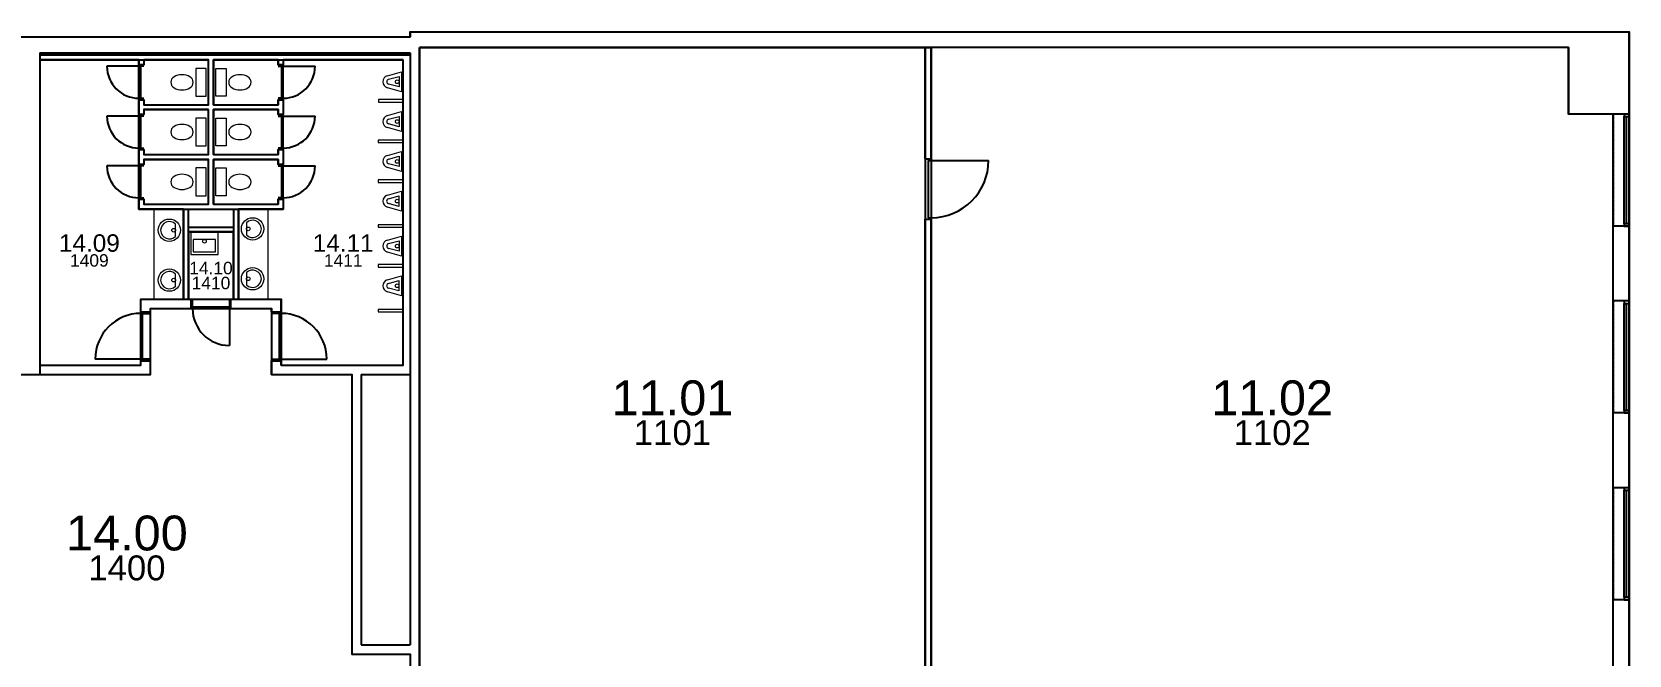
# Model space of a CAD drawing. Header units: millimetres. Extents: x -3070 to 46890, y -11671 to 43799.
# Drawn here: x 14800 to 46890, y 31289 to 43799 of the extents above; entities that cross this region are included whole.
import ezdxf
from ezdxf.enums import TextEntityAlignment as Align

# ---------------------------------------------------------------- set-up
doc = ezdxf.new("R2010")
doc.units = ezdxf.units.MM
doc.header["$LTSCALE"] = 10
doc.linetypes.add('HIDDEN', pattern=[0.375, 0.25, -0.125])
for name, color, linetype in [('T-020---V_LOKAALNAAM', 2, 'Continuous'), ('T-020---V_LOKAALNUMMER', 7, 'Continuous'), ('T-025---V_POLYGOON_BUITENOMTREK', 7, 'Continuous'), ('T-026---V_POLYGOON_LOKAAL', 7, 'Continuous'), ('T-20----B_Wanden', 12, 'Continuous'), ('T-223---B_LICHTEWANDEN', 5, 'Continuous'), ('T-282---B_DRAAGSTR_PROJECTIE', 7, 'HIDDEN'), ('T-31----B_BUITENSCHRIJNWERK', 2, 'Continuous'), ('T-32----B_BINNENSCHRIJNWERK', 2, 'Continuous'), ('T-741---B_SANITOESTELLEN', 220, 'Continuous')]:
    doc.layers.add(name, color=color, linetype=linetype)
doc.styles.add('S1-100_H2.5', font='arial.ttf', dxfattribs={"height": 250})
doc.styles.add('S1-100_H3.5', font='arial.ttf', dxfattribs={"height": 350})
doc.styles.add('S1-100_H5', font='arial.ttf', dxfattribs={"height": 500})
doc.styles.add('S1-100_H7', font='arial.ttf', dxfattribs={"height": 700})

msp = doc.modelspace()

# ---------------------------------------------------------------- linework, layer by layer
at = {"layer": 'T-025---V_POLYGOON_BUITENOMTREK'}
msp.add_lwpolyline([(31739.99999999997, -3150.928930138711), (31739.99999999997, -6300.928930138725), (28589.99999999997, -6300.928930138725), (28589.99999999997, -5400.928930138696), (22590, -5400.928930138696), (22590.00000000003, -6300.928930138725), (-2470, -6300.928930138711), (-2470, 19644.0710698613), (-3070, 19644.0710698613), (-3070, 43699.0710698613), (22399.99999999999, 43699.0710698613), (22399.99999999999, 43799.07106986131), (46890, 43799.0710698613), (46890.00000000003, 17999.07106986126), (45989.99999999997, 17999.07106986129), (45989.99999999997, 11999.07106986132), (46890.00000000003, 11999.07106986132), (46890, 8849.071069861304), (43740.00000000003, 8849.07106986125, -0.4142135623730929)], format="xyb", close=True, dxfattribs=at)
at = {"layer": 'T-026---V_POLYGOON_LOKAAL'}
for points in [[(22590, 43489.07106986131), (32750.00000000003, 43489.07106986131), (32750.00000000003, 29779.07106986135), (28470.00000000003, 29779.07106986131), (28470.00000000003, 28649.07106986131), (22590, 28649.07106986131)], [(32870, 28519.0710698613), (46570.0000000002, 28519.07106986131), (46570.0000000002, 42149.0710698613), (45670.00000000015, 42149.07106986125), (45670.00000000009, 43489.07106986131), (39830.00000000006, 43489.07106986109), (32870.00000000003, 43489.07106986109)], [(18347.49999999999, 42239.07106986133), (17047.5, 42239.07106986133), (17047.5, 42139.07106986133), (16947.5, 42139.07106986133), (16947.5, 42439.07106986133), (17047.5, 42439.07106986133), (17047.5, 42339.07106986133), (18347.49999999999, 42339.07106986133), (18347.49999999999, 43239.07106986133), (17047.5, 43239.07106986133), (17047.5, 43139.07106986133), (16947.5, 43139.07106986133), (16947.5, 43239.07106986133), (14960, 43239.07106986133), (14960, 37109.07106986133), (16990, 37109.07106986133), (16990, 38434.07106986133), (17847.5, 38434.07106986133), (17847.5, 40239.07106986133), (16947.5, 40239.07106986133), (16947.5, 40439.07106986134), (17047.5, 40439.07106986133), (17047.5, 40339.07106986133), (18347.5, 40339.07106986133), (18347.5, 41239.07106986133), (17047.5, 41239.07106986133), (17047.5, 41139.07106986133), (16947.5, 41139.07106986133), (16947.5, 41439.07106986133), (17047.5, 41439.07106986133), (17047.5, 41339.07106986133), (18347.5, 41339.07106986133)], [(22260, 43239.07106986134), (19847.49999999999, 43239.07106986133), (19847.49999999999, 43139.07106986133), (19747.5, 43139.07106986133), (19747.5, 43239.07106986133), (18447.5, 43239.07106986133), (18447.5, 42339.07106986133), (19747.5, 42339.07106986133), (19747.5, 42439.07106986133), (19847.49999999999, 42439.07106986133), (19847.5, 42139.07106986133), (19747.5, 42139.07106986133), (19747.5, 42239.07106986133), (18447.5, 42239.07106986133), (18447.5, 41339.07106986133), (19747.49999999999, 41339.07106986133), (19747.49999999999, 41439.07106986133), (19847.5, 41439.07106986133), (19847.5, 41139.07106986133), (19747.5, 41139.07106986133), (19747.49999999999, 41239.07106986133), (18447.5, 41239.07106986133), (18447.5, 40339.07106986133), (18947.50000000001, 40339.07106986133), (19747.49999999999, 40339.07106986133), (19747.5, 40439.07106986134), (19847.5, 40439.07106986133), (19847.5, 40239.07106986133), (18947.50000000001, 40239.07106986133), (18947.50000000001, 38434.07106986133), (19805, 38434.07106986133), (19804.99999999999, 37109.07106986133), (22260, 37109.07106986133)], [(17947.5, 38434.07106986133), (18847.5, 38434.07106986133), (18847.5, 39783.07106986133), (17947.5, 39783.07106986133)], [(12190.00000000001, 36919.07106986132), (17180, 36919.07106986133), (17180, 38244.07106986133), (19615, 38244.07106986133), (19615, 36919.07106986133), (21225, 36919.07106986133), (21225, 31304.07106986131), (22400, 31304.07106986131), (22400, 29304.07106986133), (21090, 29304.07106986131), (21090, 28684.07106986131), (16559.99999999997, 28684.07106986131), (16559.99999999997, 29659.07106986135), (12189.99999999999, 29659.07106986131)]]:
    msp.add_lwpolyline(points, close=True, dxfattribs=at)
at = {"layer": 'T-20----B_Wanden'}
for p, q in [((-3070, 43699.0710698613), (22399.99999999999, 43699.0710698613)), ((22399.99999999999, 43799.0710698613), (46890, 43799.0710698613)), ((22399.99999999999, 43799.07106986131), (22399.99999999999, 43699.0710698613)), ((46890, 42149.0710698613), (46890, 43799.0710698613)), ((14960.00000000001, 43379.07106986128), (22400, 43379.07106986128)), ((14960.00000000001, 43379.07106986128), (14960, 36919.07106986133)), ((14960, 43339.07106986133), (22400, 43339.07106986133)), ((22400, 43379.07106986128), (22400.00000000001, 31494.07106986133)), ((22590, 43489.07106986131), (22590, 29304.07106986133)), ((45670.00000000009, 43489.07106986131), (22589.99999999999, 43489.07106986131)), ((45670.00000000009, 43489.07106986131), (45670.00000000015, 42149.07106986125)), ((14960, 43239.07106986133), (18347.49999999999, 43239.07106986133)), ((16947.5, 43239.07106986133), (16947.5, 43139.07106986133)), ((17047.5, 43139.07106986133), (16947.5, 43139.07106986133)), ((17047.5, 43239.07106986133), (17047.5, 43139.07106986133)), ((18347.49999999999, 42339.07106986133), (18347.5, 43239.07106986133)), ((18447.49999999999, 43239.07106986133), (22260, 43239.07106986134)), ((18447.49999999999, 42339.07106986133), (18447.5, 43239.07106986133)), ((19747.5, 43239.07106986133), (19747.5, 43139.07106986133)), ((19847.49999999999, 43139.07106986133), (19747.49999999999, 43139.07106986133)), ((19847.49999999999, 43239.07106986133), (19847.49999999999, 43139.07106986133)), ((22260, 37109.07106986133), (22260, 43239.07106986134)), ((16947.5, 42439.07106986133), (16947.5, 42139.07106986133)), ((17047.5, 42439.07106986133), (16947.5, 42439.07106986133)), ((17047.5, 42439.07106986133), (17047.5, 42339.07106986133)), ((19747.5, 42439.07106986133), (19747.5, 42339.07106986133)), ((19847.49999999999, 42439.07106986133), (19747.49999999999, 42439.07106986133)), ((19847.49999999999, 42439.07106986133), (19847.5, 42139.07106986133)), ((17047.49999999999, 42139.07106986133), (16947.49999999999, 42139.07106986133)), ((17047.5, 42339.07106986133), (18347.5, 42339.07106986133)), ((17047.5, 42239.07106986133), (18347.5, 42239.07106986133)), ((17047.5, 42239.07106986133), (17047.5, 42139.07106986133)), ((18347.5, 41339.07106986133), (18347.50000000001, 42239.07106986133)), ((18447.5, 42339.07106986133), (19747.49999999999, 42339.07106986133)), ((18447.5, 42239.07106986133), (19747.49999999999, 42239.07106986133)), ((18447.5, 41339.07106986133), (18447.50000000001, 42239.07106986133)), ((19747.5, 42239.07106986133), (19747.5, 42139.07106986133)), ((19847.49999999996, 42139.07106986133), (19747.49999999999, 42139.07106986133)), ((46890.00000000023, 42149.07106986127), (45670.00000000009, 42149.0710698613)), ((16947.5, 41439.07106986133), (16947.5, 41139.07106986133)), ((17047.49999999999, 41439.07106986133), (16947.49999999999, 41439.07106986133)), ((17047.5, 41439.07106986133), (17047.5, 41339.07106986133)), ((19747.49999999999, 41439.07106986133), (19747.49999999999, 41339.07106986133)), ((19847.49999999996, 41439.07106986133), (19747.49999999999, 41439.07106986133)), ((19847.5, 41439.07106986133), (19847.5, 41139.07106986133)), ((17047.49999999996, 41139.07106986133), (16947.49999999996, 41139.07106986133)), ((17047.5, 41339.07106986133), (18347.5, 41339.07106986133)), ((17047.5, 41239.07106986133), (18347.5, 41239.07106986133)), ((17047.5, 41239.07106986133), (17047.5, 41139.07106986133)), ((18347.5, 40339.07106986133), (18347.5, 41239.07106986133)), ((18447.5, 41339.07106986133), (19747.49999999999, 41339.07106986133)), ((18447.5, 41239.07106986133), (19747.49999999999, 41239.07106986133)), ((18447.5, 40339.07106986133), (18447.5, 41239.07106986133)), ((19747.49999999999, 41239.07106986133), (19747.5, 41139.07106986133)), ((19847.49999999996, 41139.07106986133), (19747.49999999996, 41139.07106986133)), ((16947.5, 40439.07106986134), (16947.5, 40239.07106986133)), ((17047.49999999996, 40439.07106986133), (16947.49999999996, 40439.07106986134)), ((17047.5, 40439.07106986134), (17047.5, 40339.07106986133)), ((19747.5, 40439.07106986134), (19747.49999999999, 40339.07106986133)), ((19847.49999999996, 40439.07106986133), (19747.49999999996, 40439.07106986134)), ((19847.5, 40439.07106986134), (19847.5, 40239.07106986133)), ((16947.5, 40239.07106986133), (19847.5, 40239.07106986133)), ((17047.5, 40339.07106986133), (18347.5, 40339.07106986133)), ((17847.5, 40239.07106986133), (17847.5, 38431.23084936132)), ((17947.5, 38434.07106986133), (17947.5, 40239.07106986133)), ((18447.5, 40339.07106986133), (19747.49999999999, 40339.07106986133)), ((18847.5, 40239.07106986133), (18847.5, 38434.07106986133)), ((18947.50000000001, 38434.07106986133), (18947.5, 40239.07106986133)), ((17947.5, 39883.07106986133), (18847.5, 39883.07106986133)), ((46890.0000000002, 39899.07106986127), (46570.0000000002, 39899.07106986127)), ((46570.00000000017, 38399.07106986127), (46570.0000000002, 39899.07106986127)), ((46890.0000000002, 38399.07106986127), (46890.0000000002, 39899.07106986127)), ((17947.5, 39783.07106986133), (18847.5, 39783.07106986133)), ((16990, 38179.07106986133), (16990, 38434.07106986133)), ((16990, 38434.07106986133), (17997.50000000003, 38434.07106986133)), ((17180, 38179.07106986133), (17180, 38244.07106986133)), ((17180, 38244.07106986133), (17997.49999999999, 38244.07106986133)), ((17997.49999999999, 38244.07106986133), (17997.50000000003, 38434.07106986133)), ((18797.50000000001, 38244.07106986133), (18797.50000000001, 38434.07106986133)), ((18797.50000000001, 38434.07106986133), (19805, 38434.07106986133)), ((18797.50000000001, 38244.07106986133), (19615, 38244.07106986133)), ((19614.99999999999, 38179.07106986133), (19615, 38244.07106986133)), ((19804.99999999999, 38179.07106986133), (19805, 38434.07106986133)), ((46890.0000000002, 38399.07106986127), (46570.00000000017, 38399.07106986127)), ((16990.00000000003, 38179.07106986133), (17180, 38179.07106986133)), ((19615, 38179.07106986133), (19804.99999999999, 38179.07106986133)), ((14619.99999999999, 36919.07106986131), (17180, 36919.07106986133)), ((14960, 37109.07106986133), (16990, 37109.07106986133)), ((16990, 37109.07106986133), (16990, 37199.07106986133)), ((16990.00000000003, 37199.07106986133), (17180, 37199.07106986133)), ((17180, 36919.07106986133), (17180, 37199.07106986133)), ((19615, 36919.07106986133), (19614.99999999999, 37199.07106986133)), ((19615, 37199.07106986133), (19804.99999999999, 37199.07106986133)), ((19615, 36919.07106986133), (21225, 36919.07106986133)), ((19804.99999999999, 37109.07106986133), (19804.99999999999, 37199.07106986133)), ((19804.99999999999, 37109.07106986133), (22260, 37109.07106986133)), ((21225, 36919.07106986133), (21225, 31304.07106986131)), ((21414.99999999997, 36919.07106986133), (21414.99999999999, 31494.07106986131)), ((21414.99999999997, 36919.07106986133), (22400, 36919.07106986133)), ((46890.00000000009, 36149.07106986126), (46570.00000000006, 36149.07106986126)), ((46570.00000000006, 34649.07106986126), (46570.00000000006, 36149.07106986126)), ((46890.00000000006, 34649.07106986126), (46890.00000000009, 36149.07106986126)), ((46890.00000000006, 34649.07106986126), (46570.00000000006, 34649.07106986126)), ((46889.99999999997, 32399.07106986125), (46569.99999999994, 32399.07106986125)), ((46569.99999999994, 30899.07106986125), (46569.99999999994, 32399.07106986125)), ((46889.99999999994, 30899.07106986125), (46889.99999999997, 32399.07106986125)), ((21414.99999999999, 31494.07106986131), (22400, 31494.07106986131)), ((21225, 31304.07106986131), (22400, 31304.07106986131)), ((22400.00000000001, 31304.07106986133), (22400, 29304.07106986133))]:
    msp.add_line(p, q, dxfattribs=at)
at = {"layer": 'T-223---B_LICHTEWANDEN'}
for p, q in [((32750.00000000003, 41249.07106986135), (32750.00000000003, 43489.07106986135)), ((32750.00000000003, 43489.07106986135), (32870.00000000003, 43489.07106986135)), ((32870.00000000003, 41249.07106986135), (32870.00000000003, 43489.07106986135)), ((32750.00000000003, 41249.07106986135), (32870.00000000003, 41249.07106986135)), ((32750.00000000003, 29779.07106986135), (32750.00000000003, 40039.07106986135)), ((32750.00000000003, 40039.07106986135), (32870.00000000003, 40039.07106986135)), ((32870.00000000003, 29779.07106986135), (32870.00000000003, 40039.07106986135))]:
    msp.add_line(p, q, dxfattribs=at)
at = {"layer": 'T-282---B_DRAAGSTR_PROJECTIE'}
for p, q in [((46570.00000000032, 42149.07106986125), (46570.00000000009, 39899.07106986125)), ((46570.00000000029, 38399.07106986127), (46570.00000000006, 36149.07106986126)), ((46570.00000000017, 34649.07106986126), (46569.99999999994, 32399.07106986125))]:
    msp.add_line(p, q, dxfattribs=at)
at = {"layer": 'T-31----B_BUITENSCHRIJNWERK', "color": 1}
for p, q in [((46790.00000000043, 39949.07106986127), (46790.00000000043, 42099.07106986127)), ((46890.00000000043, 39949.07106986127), (46890.00000000043, 42099.07106986127)), ((46790.00000000052, 36199.07106986126), (46790.00000000052, 38349.07106986126)), ((46890.00000000052, 36199.07106986126), (46890.00000000052, 38349.07106986126)), ((46790.00000000062, 32449.07106986125), (46790.00000000062, 34599.07106986125)), ((46890.00000000062, 32449.07106986125), (46890.00000000062, 34599.07106986125))]:
    msp.add_line(p, q, dxfattribs=at)
at = {"layer": 'T-31----B_BUITENSCHRIJNWERK'}
for p, q in [((46840.00000000043, 39949.07106986127), (46840.00000000043, 42099.07106986127)), ((46840.00000000052, 36199.07106986126), (46840.00000000052, 38349.07106986126)), ((46840.00000000062, 32449.07106986125), (46840.00000000062, 34599.07106986125))]:
    msp.add_line(p, q, dxfattribs=at)
for points in [[(46890.00000000043, 42099.07106986127), (46890.00000000033, 42149.07106986127), (46790.00000000032, 42149.07106986127), (46790.00000000043, 42099.07106986127)], [(46890.00000000043, 39899.07106986127), (46890.00000000043, 39949.07106986127), (46790.00000000043, 39949.07106986127), (46790.00000000043, 39899.07106986127)], [(46890.00000000052, 38349.07106986126), (46890.00000000042, 38399.07106986126), (46790.00000000042, 38399.07106986126), (46790.00000000052, 38349.07106986126)], [(46890.00000000052, 36149.07106986126), (46890.00000000052, 36199.07106986126), (46790.00000000052, 36199.07106986126), (46790.00000000052, 36149.07106986126)], [(46890.00000000062, 34599.07106986125), (46890.00000000052, 34649.07106986125), (46790.00000000052, 34649.07106986125), (46790.00000000062, 34599.07106986125)], [(46890.00000000062, 32399.07106986125), (46890.00000000062, 32449.07106986125), (46790.00000000062, 32449.07106986125), (46790.00000000062, 32399.07106986125)]]:
    msp.add_lwpolyline(points, close=True, dxfattribs=at)
at = {"layer": 'T-32----B_BINNENSCHRIJNWERK', "linetype": 'Continuous'}
for p, q in [((16947.5, 43109.07106986133), (16307.5, 43109.07106986133)), ((16947.5, 42469.07106986133), (16947.5, 43109.07106986133)), ((17047.5, 43109.07106986133), (16947.5, 43109.07106986133)), ((16979.16666660001, 43109.07106986133), (16979.16666660001, 42469.07106986133)), ((19747.5, 43109.07106986133), (19847.5, 43109.07106986133)), ((19815.83333339999, 43109.07106986133), (19815.83333339999, 42469.07106986133)), ((19847.5, 42469.07106986133), (19847.5, 43109.07106986133)), ((19847.5, 43109.07106986133), (20487.5, 43109.07106986133)), ((16947.5, 42469.07106986133), (17047.5, 42469.07106986133)), ((19847.5, 42469.07106986133), (19747.5, 42469.07106986133)), ((16947.5, 42109.07106986133), (16307.5, 42109.07106986133)), ((16947.5, 41469.07106986133), (16947.5, 42109.07106986133)), ((17047.5, 42109.07106986133), (16947.5, 42109.07106986133)), ((16979.16666660001, 42109.07106986133), (16979.16666660001, 41469.07106986133)), ((19747.5, 42109.07106986133), (19847.5, 42109.07106986133)), ((19815.83333339999, 42109.07106986133), (19815.83333339999, 41469.07106986133)), ((19847.5, 41469.07106986133), (19847.5, 42109.07106986133)), ((19847.5, 42109.07106986133), (20487.5, 42109.07106986133)), ((16947.5, 41469.07106986133), (17047.5, 41469.07106986133)), ((19847.5, 41469.07106986133), (19747.5, 41469.07106986133)), ((16947.5, 41109.07106986133), (16307.5, 41109.07106986133)), ((16947.5, 40469.07106986133), (16947.5, 41109.07106986133)), ((17047.5, 41109.07106986133), (16947.5, 41109.07106986133)), ((16979.16666660001, 41109.07106986133), (16979.16666660001, 40469.07106986133)), ((19747.5, 41109.07106986133), (19847.5, 41109.07106986133)), ((19815.83333339999, 41109.07106986133), (19815.83333339999, 40469.07106986133)), ((19847.5, 40469.07106986133), (19847.5, 41109.07106986133)), ((19847.5, 41109.07106986133), (20487.5, 41109.07106986133)), ((16947.5, 40469.07106986133), (17047.5, 40469.07106986133)), ((19847.5, 40469.07106986133), (19747.5, 40469.07106986133)), ((18027.49999999999, 38244.0710698613), (18027.49999999999, 38434.07106986133)), ((18767.49999999999, 38275.73773646131), (18027.49999999999, 38275.73773646131)), ((18027.49999999999, 38244.0710698613), (18767.49999999999, 38244.0710698613)), ((18767.49999999999, 38434.07106986133), (18767.49999999999, 38244.0710698613)), ((18767.49999999999, 38244.0710698613), (18767.49999999999, 37504.0710698613)), ((16990, 38149.07106986133), (16990, 37229.07106986133)), ((16990, 38149.07106986133), (17180, 38149.07106986133)), ((17021.66666660002, 37229.07106986133), (17021.66666660002, 38149.07106986133)), ((19805, 38149.07106986133), (19615, 38149.07106986133)), ((19773.33333339999, 37229.07106986133), (19773.33333339999, 38149.07106986133)), ((19805, 38149.07106986133), (19805, 37229.07106986133)), ((16990, 37229.07106986133), (16070, 37229.07106986133)), ((17180, 37229.07106986133), (16990, 37229.07106986133)), ((19615, 37229.07106986133), (19805, 37229.07106986133)), ((19805, 37229.07106986133), (20725, 37229.07106986133))]:
    msp.add_line(p, q, dxfattribs=at)
at = {"layer": 'T-32----B_BINNENSCHRIJNWERK'}
for p, q in [((32810.00000000006, 41219.07106986129), (32810.00000000006, 40069.07106986129)), ((32810.00000000006, 41219.07106986129), (32870, 41219.07106986129)), ((32870, 41219.07106986129), (32870, 40069.07106986129)), ((32870, 41219.07106986128), (34020, 41219.07106986128)), ((32810.00000000006, 40069.07106986129), (32870, 40069.07106986129))]:
    msp.add_line(p, q, dxfattribs=at)
at = {"layer": 'T-32----B_BINNENSCHRIJNWERK', "linetype": 'Continuous'}
for centre, radius, start, end in [((16947.5, 43109.07106986133), 640, 180, 270), ((19847.5, 43109.07106986133), 639.9999999999999, 270, 0), ((16947.5, 42109.07106986133), 640, 180, 270), ((19847.5, 42109.07106986133), 639.9999999999999, 270, 0), ((16947.5, 41109.07106986133), 640, 180, 270), ((19847.5, 41109.07106986133), 639.9999999999999, 270, 0), ((18767.49999999999, 38244.0710698613), 740, 180, 270), ((16990, 37229.07106986133), 920.0000000000008, 90, 180), ((19805, 37229.07106986133), 920.0000000000003, 0, 90)]:
    msp.add_arc(centre, radius, start, end, dxfattribs=at)
at = {"layer": 'T-32----B_BINNENSCHRIJNWERK'}
msp.add_arc((32870, 41219.07106986128), 1149.999999999993, 270, 0, dxfattribs=at)
at = {"layer": 'T-741---B_SANITOESTELLEN', "lineweight": 0}
for p, q in [((18297.5, 43068.47106986133), (18094.3, 43068.47106986133)), ((18094.3, 43068.47106986133), (18094.3, 42509.67106986133)), ((18297.5, 42509.67106986133), (18297.5, 43068.47106986133)), ((18497.5, 42509.67106986133), (18497.5, 43068.47106986133)), ((18497.5, 43068.47106986133), (18700.7, 43068.47106986133)), ((18700.7, 43068.47106986133), (18700.7, 42509.67106986133)), ((21943.705830126, 42920.10429666132), (22227.485257701, 42999.75501216132)), ((21964.61920154101, 42848.07130966132), (22177.485257701, 42904.75501216132)), ((22177.485257701, 42694.75501216132), (21964.61920154101, 42751.43871476132)), ((22177.485257701, 42904.75501216132), (22177.485257701, 42694.75501216132)), ((22227.485257701, 42999.75501216132), (22227.485257701, 42599.75501216132)), ((18094.3, 42509.67106986133), (18297.5, 42509.67106986133)), ((18700.7, 42509.67106986133), (18497.5, 42509.67106986133)), ((22260.00000000001, 42440.50452946132), (21760, 42440.50452946132)), ((21760, 42440.50452946132), (21760, 42390.50452946132)), ((21760, 42390.50452946132), (22260.00000000001, 42390.50452946132)), ((22227.485257701, 42599.75501216132), (21943.705830126, 42679.40572776132)), ((18297.5, 42068.47106986132), (18094.3, 42068.47106986132)), ((18094.3, 42068.47106986132), (18094.3, 41509.67106986132)), ((18297.5, 41509.67106986132), (18297.5, 42068.47106986132)), ((18497.5, 41509.67106986132), (18497.5, 42068.47106986132)), ((18497.5, 42068.47106986132), (18700.7, 42068.47106986132)), ((18700.7, 42068.47106986132), (18700.7, 41509.67106986132)), ((21943.705830126, 42120.10429666132), (22227.485257701, 42199.75501216132)), ((21964.61920154101, 42048.07130966132), (22177.485257701, 42104.75501216132)), ((22177.485257701, 42104.75501216132), (22177.485257701, 41894.75501216132)), ((22227.485257701, 42199.75501216132), (22227.485257701, 41799.75501216132)), ((22227.485257701, 41799.75501216132), (21943.705830126, 41879.40572776132)), ((22177.485257701, 41894.75501216132), (21964.61920154101, 41951.43871476132)), ((18094.3, 41509.67106986132), (18297.5, 41509.67106986132)), ((18700.7, 41509.67106986132), (18497.5, 41509.67106986132)), ((22257.44580539301, 41627.53601326132), (21757.445805393, 41627.53601326132)), ((21757.445805393, 41627.53601326132), (21757.445805393, 41577.53601326132)), ((21757.445805393, 41577.53601326132), (22257.44580539301, 41577.53601326132)), ((21943.705830126, 41320.10429666132), (22227.485257701, 41399.75501216132)), ((22227.485257701, 41399.75501216132), (22227.485257701, 40999.75501216132)), ((22227.485257701, 40999.75501216132), (21943.705830126, 41079.40572776132)), ((21964.61920154101, 41248.07130966132), (22177.485257701, 41304.75501216132)), ((22177.485257701, 41094.75501216132), (21964.61920154101, 41151.43871476132)), ((22177.485257701, 41304.75501216132), (22177.485257701, 41094.75501216132)), ((18297.5, 41068.47106986132), (18094.3, 41068.47106986132)), ((18094.3, 41068.47106986132), (18094.3, 40509.67106986132)), ((18297.5, 40509.67106986132), (18297.5, 41068.47106986132)), ((18497.5, 40509.67106986132), (18497.5, 41068.47106986132)), ((18497.5, 41068.47106986132), (18700.7, 41068.47106986132)), ((18700.7, 41068.47106986132), (18700.7, 40509.67106986132)), ((22257.44580539301, 40828.68153376132), (21757.445805393, 40828.68153376132)), ((21757.445805393, 40828.68153376132), (21757.445805393, 40778.68153376132)), ((21757.445805393, 40778.68153376132), (22257.44580539301, 40778.68153376132)), ((18094.3, 40509.67106986132), (18297.5, 40509.67106986132)), ((18700.7, 40509.67106986132), (18497.5, 40509.67106986132)), ((21940.9658340501, 40522.94683926132), (22224.74526162501, 40602.59755476132)), ((21961.8792054651, 40450.91385216132), (22174.74526162501, 40507.59755476132)), ((22174.74526162501, 40507.59755476132), (22174.74526162501, 40297.59755476133)), ((22224.74526162501, 40602.59755476132), (22224.74526162501, 40202.59755476132)), ((17247.50000000001, 40239.07106986133), (17247.50000000001, 38434.07106986133)), ((19547.50000000001, 38434.07106986133), (19547.50000000001, 40239.07106986133)), ((22224.74526162501, 40202.59755476132), (21940.9658340501, 40282.24827026132)), ((22174.74526162501, 40297.59755476133), (21961.8792054651, 40354.28125726132)), ((17685.78264744002, 39695.41844976132), (17685.78264744002, 39940.36742406132)), ((19109.21735257002, 39967.65684166132), (19109.21735257002, 39722.70786736133)), ((22257.44580539301, 39928.20598976132), (21757.445805393, 39928.20598976132)), ((21757.445805393, 39928.20598976132), (21757.445805393, 39878.20598976132)), ((21757.445805393, 39878.20598976132), (22257.44580539301, 39878.20598976132)), ((18540.88974639002, 39784.14996476134), (17990.88974639002, 39784.14996476134)), ((17990.88974639002, 39784.14996476134), (17990.88974639002, 39334.14996476134)), ((18490.88974639002, 39634.14996476132), (18040.88974639002, 39634.14996476132)), ((18040.88974639002, 39634.14996476132), (18040.88974639002, 39384.14996476132)), ((18490.88974639002, 39384.14996476132), (18490.88974639002, 39634.14996476132)), ((18540.88974639002, 39334.14996476134), (18540.88974639002, 39784.14996476134)), ((21943.705830126, 39620.77427326132), (22227.485257701, 39700.42498876132)), ((21964.61920154101, 39548.74128616133), (22177.485257701, 39605.42498876132)), ((22177.485257701, 39605.42498876132), (22177.485257701, 39395.42498876132)), ((22227.485257701, 39700.42498876132), (22227.485257701, 39300.42498876132)), ((17990.88974639002, 39334.14996476134), (18540.88974639002, 39334.14996476134)), ((18040.88974639002, 39384.14996476132), (18490.88974639002, 39384.14996476132)), ((22227.485257701, 39300.42498876132), (21943.705830126, 39380.07570426132)), ((22177.485257701, 39395.42498876132), (21964.61920154101, 39452.10869136132)), ((17685.78264744002, 38694.19894166132), (17685.78264744002, 38939.14791596132)), ((19109.21735257002, 38966.43733356132), (19109.21735257002, 38721.48835926132)), ((22257.44580539301, 39129.35151036132), (21757.445805393, 39129.35151036132)), ((21757.445805393, 39129.35151036132), (21757.445805393, 39079.35151036132)), ((21757.445805393, 39079.35151036132), (22257.44580539301, 39079.35151036132)), ((21940.9658340501, 38823.61681576132), (22224.74526162501, 38903.26753136131)), ((22224.74526162501, 38903.26753136131), (22224.74526162501, 38503.26753136131)), ((22224.74526162501, 38503.26753136131), (21940.9658340501, 38582.91824686131)), ((21961.8792054651, 38751.58382876132), (22174.74526162501, 38808.26753136131)), ((22174.74526162501, 38598.26753136131), (21961.8792054651, 38654.95123386132)), ((22174.74526162501, 38808.26753136131), (22174.74526162501, 38598.26753136131)), ((22257.44580539301, 38228.87596636132), (21757.445805393, 38228.87596636132)), ((21757.445805393, 38228.87596636132), (21757.445805393, 38178.87596636132)), ((21757.445805393, 38178.87596636132), (22257.44580539301, 38178.87596636132))]:
    msp.add_line(p, q, dxfattribs=at)
for centre, radius in [((22139.98525770099, 42799.75501216132), 37.5), ((22139.98525770099, 41999.75501216132), 37.5), ((22139.98525770099, 41199.75501216132), 37.5), ((22137.24526162501, 40402.59755476132), 37.5), ((17560.78264744002, 39817.89293686133), 225), ((17648.28264744002, 39817.89293686133), 37.5), ((19234.21735257002, 39845.18235446132), 225), ((19146.71735257002, 39845.18235446132), 37.5), ((18265.88974639002, 39596.64996476132), 37.5), ((22139.98525770099, 39500.42498876132), 37.5), ((17560.78264744002, 38816.67342886132), 225), ((17648.28264744002, 38816.67342886132), 37.5), ((19234.21735257002, 38843.96284636132), 225), ((19146.71735257002, 38843.96284636132), 37.5), ((22137.24526162501, 38703.26753136131), 37.5)]:
    msp.add_circle(centre, radius, dxfattribs=at)
for centre, radius, start, end in [((17716.52622298, 42789.07106986133), 127.000000012, 118.9550238326738, 241.0449731085714), ((17814.89999999999, 42611.27106966132), 330.200000201, 61.04497463699224, 118.9550238326738), ((17913.27377702, 42789.07106986133), 127.000000012, 298.9550223023902, 61.04497463699224), ((18881.72622298, 42789.07106986133), 127.000000012, 118.9550253620764, 241.0449776976098), ((18980.10000000001, 42611.27106966132), 330.200000201, 61.04497616732623, 118.9550253620764), ((19078.47377702, 42789.07106986133), 127.000000012, 298.9550268914285, 61.04497616732623), ((21977.485257701, 42799.75501216132), 125, 105.6782771230653, 254.3217259373086), ((21977.485257701, 42799.75501216132), 50, 104.9111671414965, 255.0888359180809), ((17814.89999999999, 42966.87107006133), 330.200000201, 241.0449731085714, 298.9550223023902), ((18980.10000000001, 42966.87107006133), 330.200000201, 241.0449776976098, 298.9550268914285), ((21977.485257701, 41999.75501216132), 125, 105.6782771230653, 254.3217259373086), ((21977.485257701, 41999.75501216132), 50, 104.9111671414965, 255.0888359180809), ((17716.52622298, 41789.07106986133), 127.000000012, 118.9550238326738, 241.0449731085714), ((17814.89999999999, 41611.27106966132), 330.200000201, 61.04497463699224, 118.9550238326738), ((17913.27377702, 41789.07106986133), 127.000000012, 298.9550223023902, 61.04497463699224), ((18881.72622298, 41789.07106986133), 127.000000012, 118.9550253620764, 241.0449776976098), ((18980.10000000001, 41611.27106966132), 330.200000201, 61.04497616732623, 118.9550253620764), ((19078.47377702, 41789.07106986133), 127.000000012, 298.9550268914285, 61.04497616732623), ((17814.89999999999, 41966.87107006132), 330.200000201, 241.0449731085714, 298.9550223023902), ((18980.10000000001, 41966.87107006132), 330.200000201, 241.0449776976098, 298.9550268914285), ((21977.485257701, 41199.75501216132), 125, 105.6782771230653, 254.3217259373086), ((21977.485257701, 41199.75501216132), 50, 104.9111671414965, 255.0888359180809), ((17716.52622298, 40789.07106986133), 127.000000012, 118.9550238326738, 241.0449731085714), ((17814.89999999999, 40611.27106966132), 330.200000201, 61.04497463699224, 118.9550238326738), ((17913.27377702, 40789.07106986133), 127.000000012, 298.9550223023902, 61.04497463699224), ((18881.72622298, 40789.07106986133), 127.000000012, 118.9550253620764, 241.0449776976098), ((18980.10000000001, 40611.27106966132), 330.200000201, 61.04497616732623, 118.9550253620764), ((19078.47377702, 40789.07106986133), 127.000000012, 298.9550268914285, 61.04497616732623), ((17814.89999999999, 40966.87107006132), 330.200000201, 241.0449731085714, 298.9550223023902), ((18980.10000000001, 40966.87107006132), 330.200000201, 241.0449776976098, 298.9550268914285), ((21974.7452616251, 40402.59755476132), 125, 105.6782771230653, 254.3217259373086), ((21974.7452616251, 40402.59755476132), 50, 104.9111671414965, 255.0888359180809), ((17560.78264744002, 39817.89293686133), 175, 44.41530897450824, 315.5846940848766), ((19234.21735257002, 39845.18235446132), 175, 224.4153105042007, 135.5846925551842), ((21977.485257701, 39500.42498876132), 125, 105.6782771230653, 254.3217259373086), ((21977.485257701, 39500.42498876132), 50, 104.9111671414965, 255.0888359180809), ((17560.78264744002, 38816.67342886132), 175, 44.41530897450824, 315.5846940848766), ((19234.21735257002, 38843.96284636132), 175, 224.4153105042007, 135.5846925551842), ((21974.7452616251, 38703.26753136131), 125, 105.6782771230653, 254.3217259373086), ((21974.7452616251, 38703.26753136131), 50, 104.9111671414965, 255.0888359180809)]:
    msp.add_arc(centre, radius, start, end, dxfattribs=at)

# ---------------------------------------------------------------- texts
at = {"layer": 'T-020---V_LOKAALNAAM'}
for s, height, style, p in [('1409', 250, 'S1-100_H2.5', (15953.75, 39336.57106986133)), ('1411', 250, 'S1-100_H2.5', (21053.75, 39336.57106986133)), ('1410', 250, 'S1-100_H2.5', (18397.5, 38884.11051731133)), ('1101', 500, 'S1-100_H5', (27670.00000000001, 36004.0710698612)), ('1102', 500, 'S1-100_H5', (39720.00000000012, 36004.0710698612)), ('1400', 500, 'S1-100_H5', (16707.49999999999, 33289.07106986132))]:
    msp.add_text(s, height=height, dxfattribs=dict(at, style=style)).set_placement(p, align=Align.TOP_CENTER)
at = {"layer": 'T-020---V_LOKAALNUMMER'}
for s, height, style, p in [('14.09', 350, 'S1-100_H3.5', (15953.74999999999, 39736.57106986133)), ('14.11', 350, 'S1-100_H3.5', (21053.75, 39736.57106986133)), ('14.10', 250, 'S1-100_H2.5', (18397.50000000001, 39184.11051731133)), ('11.01', 700, 'S1-100_H7', (27670.00000000001, 36804.0710698612)), ('11.02', 700, 'S1-100_H7', (39720.00000000012, 36804.0710698612)), ('14.00', 700, 'S1-100_H7', (16707.49999999999, 34089.07106986132))]:
    msp.add_text(s, height=height, dxfattribs=dict(at, style=style)).set_placement(p, align=Align.TOP_CENTER)

doc.saveas('drawing.dxf')
